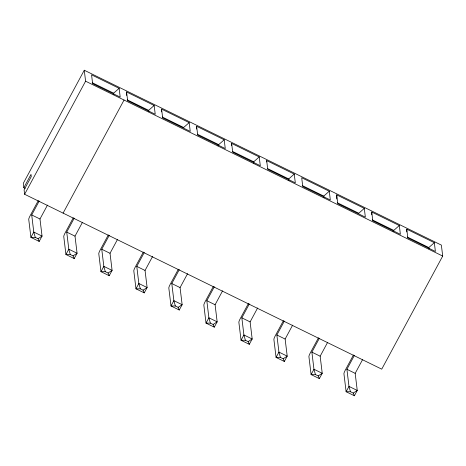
<?xml version="1.0" encoding="UTF-8"?>
<svg xmlns="http://www.w3.org/2000/svg" width="466" height="466" viewBox="0 0 466 466"><rect width="100%" height="100%" fill="white"/><g stroke="black" fill="none" stroke-linecap="round" stroke-linejoin="round"><path stroke-width="0.7" d="M126.583 95.419L126.589 91.988L154.164 105.491L155.225 114.263L127.649 100.755L126.589 91.988M161.609 111.881L161.609 109.137L189.184 122.64L190.245 131.412L162.669 117.91L161.609 109.137M196.629 129.035L196.629 126.286L224.204 139.794L225.264 148.561L197.689 135.058L196.629 126.286M231.649 145.497L231.649 143.435L259.23 156.943L260.29 165.71L232.715 152.207L231.649 143.435M266.674 161.958L266.674 160.589L294.25 174.092L295.31 182.858L267.734 169.356L266.674 160.589M336.714 199.005L336.714 194.887L364.296 208.389L365.356 217.162L337.78 203.654L336.714 194.887M371.734 214.779L371.74 212.036L399.315 225.538L400.376 234.311L372.8 220.808L371.74 212.036M406.76 231.934L406.76 229.185L434.335 242.693L435.395 251.459L407.82 237.957L406.76 229.185M23.83 187.705L31.001 174.4L31.269 176.597L24.098 189.901L24.628 194.281L381.736 369.159L442.7 256.067L441.372 245.104L84.264 70.232L23.3 183.324L23.83 187.705L25.135 188.346M24.628 194.281L85.587 81.195L84.264 70.232M38.276 200.625L30.063 215.857A3.111 0.495 -63.9 0 0 28.735 219.393L30.913 237.369L39.185 241.423L42.051 236.099L39.983 218.997L47.48 205.092M39.185 241.423L38.02 238.726L35.265 237.375L33.779 232.051L31.711 214.948L39.208 201.044M63.096 213.119L124.055 100.033M73.296 217.773L65.089 233.006A3.111 0.495 -63.9 0 0 63.76 236.542L65.933 254.518L74.205 258.572L77.076 253.248L75.003 236.145L82.499 222.247M74.205 258.572L73.04 255.875L70.284 254.523L68.799 249.199L66.731 232.097L74.228 218.193M108.316 234.928L100.108 250.155A3.111 0.495 -63.9 0 0 98.78 253.69L100.953 271.666L109.23 275.721L112.096 270.397L110.028 253.3L117.519 239.396M109.23 275.721L108.065 273.024L105.304 271.672L103.825 266.348L101.757 249.246L109.248 235.342M143.336 252.077L135.128 267.303A3.111 0.495 -63.9 0 0 133.8 270.839L135.979 288.821L144.25 292.869L147.116 287.545L145.048 270.449L152.545 256.545M144.25 292.869L143.085 290.172L140.33 288.821L138.845 283.497L136.777 266.395L144.274 252.49M218.001 145.916L218.688 144.641L224.204 139.794M178.362 269.226L170.148 284.452A3.111 0.495 -63.9 0 0 168.82 287.994L170.999 305.97L179.27 310.018L182.142 304.7L180.068 287.598L187.565 273.693M179.27 310.018L178.105 307.321L175.35 305.976L173.865 300.646L171.797 283.544L179.294 269.645M213.381 286.374L205.174 301.601A3.111 0.495 -63.9 0 0 203.846 305.143L206.019 323.119L214.29 327.167L217.162 321.849L215.094 304.747L222.585 290.842M214.29 327.167L213.131 324.476L210.37 323.124L208.89 317.795L206.817 300.698L214.313 286.794M248.401 303.523L240.194 318.756A3.111 0.495 -63.9 0 0 238.866 322.291L241.044 340.267L249.316 344.322L252.182 338.998L250.114 321.895L257.611 307.991M249.316 344.322L248.151 341.625L245.396 340.273L243.91 334.943L241.842 317.847L249.333 303.943M283.427 320.672L275.214 335.904A3.111 0.495 -63.9 0 0 273.886 339.44L276.064 357.416L284.336 361.47L287.207 356.146L285.134 339.044L292.631 325.146M284.336 361.47L283.171 358.773L280.416 357.422L278.93 352.098L276.862 334.996L284.359 321.091M318.447 337.821L310.24 353.053A3.111 0.495 -63.9 0 0 308.911 356.589L311.084 374.565L319.356 378.619L322.227 373.295L320.159 356.199L327.65 342.294M319.356 378.619L318.196 375.922L315.435 374.571L313.956 369.247L311.882 352.145L319.379 338.24M393.106 231.66L393.793 230.39L399.315 225.538M353.467 354.976L345.259 370.202A3.111 0.495 -63.9 0 0 343.931 373.738L346.11 391.72L354.381 395.768L357.247 390.444L355.179 373.348L362.676 359.443M354.381 395.768L353.216 393.071L350.461 391.72L348.976 386.396L346.908 369.293L354.399 355.389M113.791 94.592L113.622 93.188L119.139 88.342L91.563 74.84L92.623 83.606L120.199 97.114L119.139 88.342M148.811 111.741L148.642 110.343L154.164 105.491M189.184 122.64L183.662 127.492L162.25 117.007M253.877 163.193L253.708 161.789L259.23 156.943M288.897 180.342L288.728 178.938L294.25 174.092M323.922 197.491L323.753 196.087L329.27 191.241L301.694 177.738L302.754 186.505L330.33 200.013L329.27 191.241M364.296 208.389L358.773 213.242L337.361 202.757M428.988 248.943L428.813 247.539L434.335 242.693M38.02 238.726L42.051 236.099L33.779 232.051L30.913 237.369L35.265 237.375M73.04 255.875L77.076 253.248L68.799 249.199L65.933 254.518L70.284 254.523M108.065 273.024L112.096 270.397L103.825 266.348L100.953 271.666L105.304 271.672M143.085 290.172L147.116 287.545L138.845 283.497L135.979 288.821L140.33 288.821M178.105 307.321L182.142 304.7L173.865 300.646L170.999 305.97L175.35 305.976M213.131 324.476L217.162 321.849L208.89 317.795L206.019 323.119L210.37 323.124M248.151 341.625L252.182 338.998L243.91 334.943L241.044 340.267L245.396 340.273M283.171 358.773L287.207 356.146L278.93 352.098L276.064 357.416L280.416 357.422M318.196 375.922L322.227 373.295L313.956 369.247L311.084 374.565L315.435 374.571M353.216 393.071L357.247 390.444L348.976 386.396L346.11 391.72L350.461 391.72M92.21 82.703L113.622 93.188M127.23 99.858L148.642 110.343M197.275 134.156L218.688 144.641M232.295 151.304L253.708 161.789M267.315 168.453L288.728 178.938M302.341 185.602L323.753 196.087M372.381 219.905L393.793 230.39M407.406 237.054L428.813 247.539M85.587 81.195L442.7 256.067M31.711 214.948L39.983 218.997M66.731 232.097L75.003 236.145M101.757 249.246L110.028 253.3M136.777 266.395L145.048 270.449M171.797 283.544L180.068 287.598M206.817 300.698L215.094 304.747M241.842 317.847L250.114 321.895M276.862 334.996L285.134 339.044M311.882 352.145L320.159 356.199M346.908 369.293L355.179 373.348"/></g></svg>
